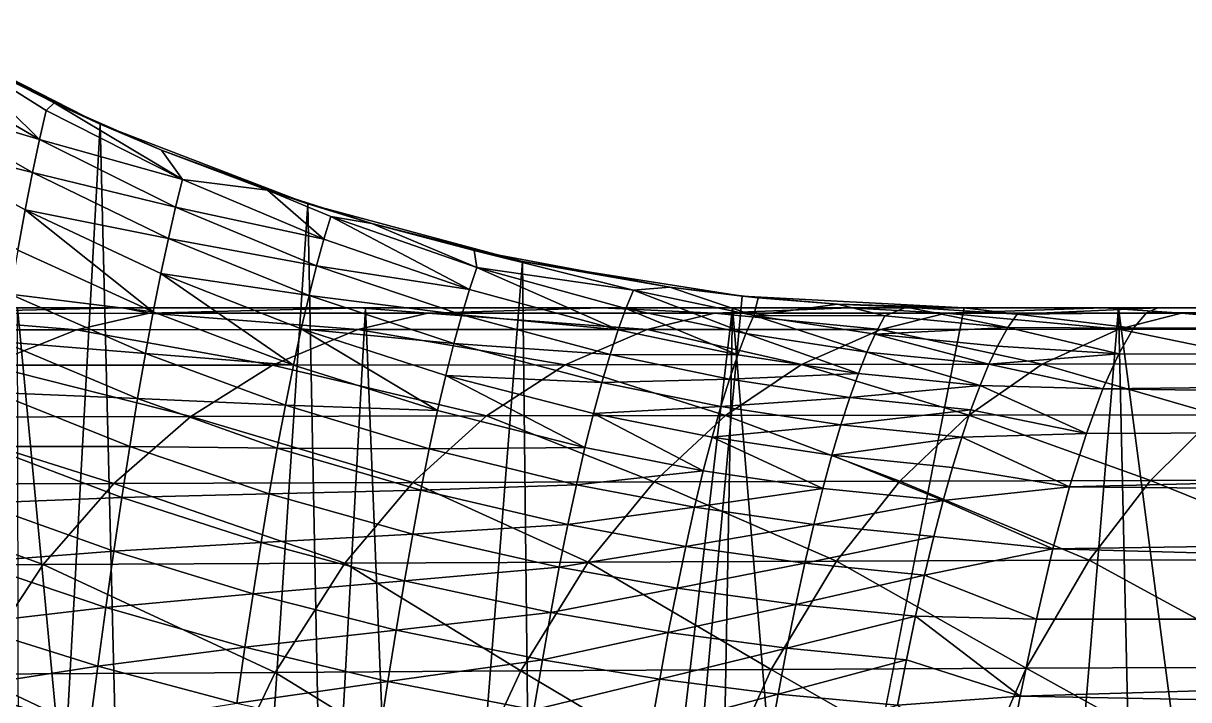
# Model space of a CAD drawing. Extents: x -53 to 3.8, y 0 to 88.2.
# Drawn here: x -39.903 to -37.708, y 69.511 to 70.785 of the extents above; entities that cross this region are included whole.
import ezdxf

# ---------------------------------------------------------------- set-up
doc = ezdxf.new("R2010")
doc.units = 0

msp = doc.modelspace()

# ---------------------------------------------------------------- linework, layer by layer
for points in [[(-39.7579, 70.5948), (-40.131, 70.7849), (-40.047, 70.7378, 2.90692)], [(-40.131, 70.7849), (-39.7579, 70.5948), (-40.0054, 66.0984)], [(-40.1185, 70.709, 3.07169), (-39.8725, 70.5657, 3.01613), (-40.047, 70.7378, 2.90692)], [(-39.8446, 70.6348, 2.8355), (-39.7579, 70.5948), (-40.047, 70.7378, 2.90692)], [(-40.047, 70.7378, 2.90692), (-39.8599, 70.6209, 2.88732), (-39.8446, 70.6348, 2.8355)], [(-39.8725, 70.5657, 3.01613), (-39.8599, 70.6209, 2.88732), (-40.047, 70.7378, 2.90692)], [(-40.1312, 70.6431, 3.20468), (-39.8725, 70.5657, 3.01613), (-40.1185, 70.709, 3.07169)], [(-40.1445, 70.5687, 3.33609), (-39.8856, 70.5037, 3.14175), (-40.1312, 70.6431, 3.20468)], [(-40.1312, 70.6431, 3.20468), (-39.8856, 70.5037, 3.14175), (-39.8725, 70.5657, 3.01613)], [(-39.6029, 70.4907, 2.84698), (-39.8446, 70.6348, 2.8355), (-39.8599, 70.6209, 2.88732)], [(-39.6429, 70.546, 2.76949), (-39.7579, 70.5948), (-39.8446, 70.6348, 2.8355)], [(-39.6429, 70.546, 2.76949), (-39.8446, 70.6348, 2.8355), (-39.6029, 70.4907, 2.84698)], [(-39.6029, 70.4907, 2.84698), (-39.8599, 70.6209, 2.88732), (-39.8725, 70.5657, 3.01613)], [(-40.0054, 66.0984), (-39.7579, 70.5948), (-39.648, 66.1818)], [(-39.3671, 70.4448), (-39.7579, 70.5948), (-39.6429, 70.546, 2.76949)], [(-39.7579, 70.5948), (-39.3671, 70.4448), (-39.648, 66.1818)], [(-40.1445, 70.5687, 3.33609), (-39.8993, 70.4338, 3.26568), (-39.8856, 70.5037, 3.14175)], [(-39.9132, 70.3576, 3.38465), (-39.8993, 70.4338, 3.26568), (-40.1445, 70.5687, 3.33609)], [(-39.8856, 70.5037, 3.14175), (-39.6161, 70.4385, 2.96907), (-39.8725, 70.5657, 3.01613)], [(-39.8725, 70.5657, 3.01613), (-39.6161, 70.4385, 2.96907), (-39.6029, 70.4907, 2.84698)], [(-39.4431, 70.4706, 2.70764), (-39.3671, 70.4448), (-39.6429, 70.546, 2.76949)], [(-39.4431, 70.4706, 2.70764), (-39.6429, 70.546, 2.76949), (-39.6029, 70.4907, 2.84698)], [(-39.8993, 70.4338, 3.26568), (-39.6297, 70.3798, 3.08817), (-39.8856, 70.5037, 3.14175)], [(-39.8856, 70.5037, 3.14175), (-39.6297, 70.3798, 3.08817), (-39.6161, 70.4385, 2.96907)], [(-39.6161, 70.4385, 2.96907), (-39.3368, 70.3781, 2.81452), (-39.6029, 70.4907, 2.84698)], [(-39.6029, 70.4907, 2.84698), (-39.3368, 70.3781, 2.81452), (-39.4431, 70.4706, 2.70764)], [(-39.2462, 70.4079, 2.64875), (-39.3671, 70.4448), (-39.4431, 70.4706, 2.70764)], [(-39.4431, 70.4706, 2.70764), (-39.3236, 70.4211, 2.6964), (-39.2462, 70.4079, 2.64875)], [(-39.3368, 70.3781, 2.81452), (-39.3236, 70.4211, 2.6964), (-39.4431, 70.4706, 2.70764)], [(-39.9132, 70.3576, 3.38465), (-39.6582, 70.2416, 3.31816), (-39.8993, 70.4338, 3.26568)], [(-39.8993, 70.4338, 3.26568), (-39.6439, 70.3137, 3.20544), (-39.6297, 70.3798, 3.08817)], [(-39.6582, 70.2416, 3.31816), (-39.6439, 70.3137, 3.20544), (-39.8993, 70.4338, 3.26568)], [(-39.648, 66.1818), (-39.3671, 70.4448), (-39.2844, 66.2321)], [(-39.6297, 70.3798, 3.08817), (-39.3506, 70.3283, 2.93082), (-39.6161, 70.4385, 2.96907)], [(-39.6161, 70.4385, 2.96907), (-39.3506, 70.3283, 2.93082), (-39.3368, 70.3781, 2.81452)], [(-38.9626, 70.3364), (-39.3671, 70.4448), (-39.2462, 70.4079, 2.64875)], [(-39.3671, 70.4448), (-38.9626, 70.3364), (-39.2844, 66.2321)], [(-39.3368, 70.3781, 2.81452), (-39.0628, 70.2835, 2.79013), (-39.3236, 70.4211, 2.6964)], [(-39.3236, 70.4211, 2.6964), (-39.0489, 70.325, 2.67679), (-39.2462, 70.4079, 2.64875)], [(-39.0628, 70.2835, 2.79013), (-39.0489, 70.325, 2.67679), (-39.3236, 70.4211, 2.6964)], [(-39.0535, 70.357, 2.59157), (-38.9626, 70.3364), (-39.2462, 70.4079, 2.64875)], [(-39.2462, 70.4079, 2.64875), (-39.0489, 70.325, 2.67679), (-39.0535, 70.357, 2.59157)], [(-39.6439, 70.3137, 3.20544), (-39.3648, 70.2723, 3.04428), (-39.6297, 70.3798, 3.08817)], [(-39.6297, 70.3798, 3.08817), (-39.3648, 70.2723, 3.04428), (-39.3506, 70.3283, 2.93082)], [(-39.3506, 70.3283, 2.93082), (-39.0628, 70.2835, 2.79013), (-39.3368, 70.3781, 2.81452)], [(-39.9273, 70.2745, 3.49989), (-39.6582, 70.2416, 3.31816), (-39.9132, 70.3576, 3.38465)], [(-38.6853, 70.2876, 2.47758), (-38.9626, 70.3364), (-39.0535, 70.357, 2.59157)], [(-39.0535, 70.357, 2.59157), (-38.7538, 70.2822, 2.55277), (-38.6853, 70.2876, 2.47758)], [(-39.0489, 70.325, 2.67679), (-38.7538, 70.2822, 2.55277), (-39.0535, 70.357, 2.59157)], [(-39.3648, 70.2723, 3.04428), (-39.0773, 70.2357, 2.9016), (-39.3506, 70.3283, 2.93082)], [(-39.0773, 70.2357, 2.9016), (-39.0628, 70.2835, 2.79013), (-39.3506, 70.3283, 2.93082)], [(-39.2844, 66.2321), (-38.9626, 70.3364), (-38.9169, 66.249)], [(-38.7826, 70.2074, 2.77386), (-39.0489, 70.325, 2.67679), (-39.0628, 70.2835, 2.79013)], [(-38.7679, 70.2478, 2.6643), (-38.7538, 70.2822, 2.55277), (-39.0489, 70.325, 2.67679)], [(-38.7826, 70.2074, 2.77386), (-38.7679, 70.2478, 2.6643), (-39.0489, 70.325, 2.67679)], [(-38.5491, 70.2709), (-38.9626, 70.3364), (-38.6853, 70.2876, 2.47758)], [(-38.9169, 66.249), (-38.9626, 70.3364), (-38.5491, 70.2709)], [(-39.6582, 70.2416, 3.31816), (-39.3943, 70.1406, 3.26305), (-39.6439, 70.3137, 3.20544)], [(-39.3795, 70.2094, 3.15577), (-39.3648, 70.2723, 3.04428), (-39.6439, 70.3137, 3.20544)], [(-39.3943, 70.1406, 3.26305), (-39.3795, 70.2094, 3.15577), (-39.6439, 70.3137, 3.20544)], [(-39.9417, 70.1849, 3.61053), (-39.6728, 70.1629, 3.42726), (-39.9273, 70.2745, 3.49989)], [(-39.9273, 70.2745, 3.49989), (-39.6728, 70.1629, 3.42726), (-39.6582, 70.2416, 3.31816)], [(-39.0773, 70.2357, 2.9016), (-38.7826, 70.2074, 2.77386), (-39.0628, 70.2835, 2.79013)], [(-38.5421, 70.2005, 2.65948), (-38.7538, 70.2822, 2.55277), (-38.7679, 70.2478, 2.6643)], [(-38.7538, 70.2822, 2.55277), (-38.5274, 70.2345, 2.55021), (-38.6853, 70.2876, 2.47758)], [(-38.5421, 70.2005, 2.65948), (-38.5274, 70.2345, 2.55021), (-38.7538, 70.2822, 2.55277)], [(-38.5187, 70.2678, 2.42005), (-38.5491, 70.2709), (-38.6853, 70.2876, 2.47758)], [(-38.6853, 70.2876, 2.47758), (-38.5274, 70.2345, 2.55021), (-38.5187, 70.2678, 2.42005)], [(-39.3795, 70.2094, 3.15577), (-39.0922, 70.1818, 3.01034), (-39.3648, 70.2723, 3.04428)], [(-39.0922, 70.1818, 3.01034), (-39.0773, 70.2357, 2.9016), (-39.3648, 70.2723, 3.04428)], [(-38.5491, 70.2709), (-38.131, 70.249), (-38.9169, 66.249)], [(-38.3696, 70.256, 2.36176), (-38.5491, 70.2709), (-38.5187, 70.2678, 2.42005)], [(-38.131, 70.249), (-38.5491, 70.2709), (-38.3696, 70.256, 2.36176)], [(-38.5187, 70.2678, 2.42005), (-38.5274, 70.2345, 2.55021), (-38.3696, 70.256, 2.36176)], [(-38.5274, 70.2345, 2.55021), (-38.2802, 70.2338, 2.41177), (-38.3696, 70.256, 2.36176)], [(-38.2398, 70.2504, 2.30186), (-38.131, 70.249), (-38.3696, 70.256, 2.36176)], [(-38.3696, 70.256, 2.36176), (-38.2802, 70.2338, 2.41177), (-38.2398, 70.2504, 2.30186)], [(-42.131, 70.249, 13.441), (-41.7605, 70.249, 13.9218), (-39.2587, 70.249, 13.397)], [(-39.2587, 70.249, 13.397), (-39.9135, 70.249, 12.6447), (-42.131, 70.249, 13.441)], [(-41.7605, 70.249, 13.9218), (-41.3768, 70.249, 14.392), (-39.2587, 70.249, 13.397)], [(-41.3768, 70.249, 14.392), (-40.9801, 70.249, 14.8515), (-38.567, 70.249, 14.1154)], [(-39.2587, 70.249, 13.397), (-41.3768, 70.249, 14.392), (-38.567, 70.249, 14.1154)], [(-40.9801, 70.249, 14.8515), (-40.5709, 70.249, 15.2997), (-37.8401, 70.249, 14.7982)], [(-38.567, 70.249, 14.1154), (-40.9801, 70.249, 14.8515), (-37.8401, 70.249, 14.7982)], [(-40.5709, 70.249, 15.2997), (-40.1493, 70.249, 15.7363), (-37.8401, 70.249, 14.7982)], [(-39.8029, 70.2077, 16.6343), (-40.1754, 70.2385, 15.9983), (-40.3174, 70.2074, 16.1414)], [(-39.7158, 70.249, 16.1611), (-40.1493, 70.249, 15.7363), (-40.1754, 70.2385, 15.9983)], [(-39.666, 70.2386, 16.4871), (-39.7158, 70.249, 16.1611), (-40.1754, 70.2385, 15.9983)], [(-39.666, 70.2386, 16.4871), (-40.1754, 70.2385, 15.9983), (-39.8029, 70.2077, 16.6343)], [(-40.1493, 70.249, 15.7363), (-39.7158, 70.249, 16.1611), (-37.0798, 70.249, 15.4436)], [(-37.8401, 70.249, 14.7982), (-40.1493, 70.249, 15.7363), (-37.0798, 70.249, 15.4436)], [(-39.5001, 65.8584, 14.0096), (-39.9135, 70.249, 12.6447), (-39.2587, 70.249, 13.397)], [(-39.9046, 65.8584, 13.5377), (-39.9135, 70.249, 12.6447), (-39.5001, 65.8584, 14.0096)], [(-39.2729, 70.2079, 17.1103), (-39.666, 70.2386, 16.4871), (-39.8029, 70.2077, 16.6343)], [(-39.2707, 70.249, 16.5737), (-39.7158, 70.249, 16.1611), (-39.666, 70.2386, 16.4871)], [(-39.7158, 70.249, 16.1611), (-39.2707, 70.249, 16.5737), (-37.0798, 70.249, 15.4436)], [(-39.6728, 70.1629, 3.42726), (-39.3943, 70.1406, 3.26305), (-39.6582, 70.2416, 3.31816)], [(-39.1411, 70.2387, 16.9593), (-39.2707, 70.249, 16.5737), (-39.666, 70.2386, 16.4871)], [(-39.1411, 70.2387, 16.9593), (-39.666, 70.2386, 16.4871), (-39.2729, 70.2079, 17.1103)], [(-39.5001, 65.8584, 14.0096), (-39.2587, 70.249, 13.397), (-39.0811, 65.8584, 14.4688)], [(-38.728, 70.2081, 17.5692), (-39.1411, 70.2387, 16.9593), (-39.2729, 70.2079, 17.1103)], [(-38.8142, 70.249, 16.9737), (-39.2707, 70.249, 16.5737), (-39.1411, 70.2387, 16.9593)], [(-39.2707, 70.249, 16.5737), (-38.8142, 70.249, 16.9737), (-36.288, 70.249, 16.0499)], [(-37.0798, 70.249, 15.4436), (-39.2707, 70.249, 16.5737), (-36.288, 70.249, 16.0499)], [(-39.0811, 65.8584, 14.4688), (-39.2587, 70.249, 13.397), (-38.567, 70.249, 14.1154)], [(-38.6014, 70.2387, 17.4144), (-38.8142, 70.249, 16.9737), (-39.1411, 70.2387, 16.9593)], [(-38.6014, 70.2387, 17.4144), (-39.1411, 70.2387, 16.9593), (-38.728, 70.2081, 17.5692)], [(-39.0922, 70.1818, 3.01034), (-38.7977, 70.1609, 2.88148), (-39.0773, 70.2357, 2.9016)], [(-39.0811, 65.8584, 14.4688), (-38.567, 70.249, 14.1154), (-38.648, 65.8584, 14.9147)], [(-38.7977, 70.1609, 2.88148), (-38.7826, 70.2074, 2.77386), (-39.0773, 70.2357, 2.9016)], [(-38.9169, 66.249), (-11.119, 70.249), (-10.3189, 66.249)], [(-38.131, 70.249), (-11.119, 70.249), (-38.9169, 66.249)], [(-38.3468, 70.249, 17.3608), (-38.8142, 70.249, 16.9737), (-38.6014, 70.2387, 17.4144)], [(-38.8142, 70.249, 16.9737), (-38.3468, 70.249, 17.3608), (-35.4667, 70.249, 16.6157)], [(-36.288, 70.249, 16.0499), (-38.8142, 70.249, 16.9737), (-35.4667, 70.249, 16.6157)], [(-38.5574, 70.1605, 2.76678), (-38.7679, 70.2478, 2.6643), (-38.7826, 70.2074, 2.77386)], [(-38.5574, 70.1605, 2.76678), (-38.5421, 70.2005, 2.65948), (-38.7679, 70.2478, 2.6643)], [(-38.2882, 70.2083, 17.9186), (-38.6014, 70.2387, 17.4144), (-38.728, 70.2081, 17.5692)], [(-38.648, 65.8584, 14.9147), (-38.567, 70.249, 14.1154), (-38.2011, 65.8584, 15.3468)], [(-38.1658, 70.2388, 17.7609), (-38.3468, 70.249, 17.3608), (-38.6014, 70.2387, 17.4144)], [(-38.1658, 70.2388, 17.7609), (-38.6014, 70.2387, 17.4144), (-38.2882, 70.2083, 17.9186)], [(-38.567, 70.249, 14.1154), (-37.8401, 70.249, 14.7982), (-38.2011, 65.8584, 15.3468)], [(-38.3141, 70.1653, 2.65914), (-38.5274, 70.2345, 2.55021), (-38.5421, 70.2005, 2.65948)], [(-38.2987, 70.1993, 2.55146), (-38.2802, 70.2338, 2.41177), (-38.5274, 70.2345, 2.55021)], [(-38.3141, 70.1653, 2.65914), (-38.2987, 70.1993, 2.55146), (-38.5274, 70.2345, 2.55021)], [(-37.8689, 70.249, 17.7349), (-38.3468, 70.249, 17.3608), (-38.1658, 70.2388, 17.7609)], [(-38.3468, 70.249, 17.3608), (-37.8689, 70.249, 17.7349), (-35.4667, 70.249, 16.6157)], [(-38.0491, 70.2117, 2.41777), (-38.2802, 70.2338, 2.41177), (-38.2987, 70.1993, 2.55146)], [(-37.8398, 70.2084, 18.2567), (-38.1658, 70.2388, 17.7609), (-38.2882, 70.2083, 17.9186)], [(-38.2802, 70.2338, 2.41177), (-38.0491, 70.2117, 2.41777), (-38.2398, 70.2504, 2.30186)], [(-38.131, 70.249, 2.2395), (-38.131, 70.249), (-38.2398, 70.2504, 2.30186)], [(-38.0312, 70.2367, 2.27705), (-38.131, 70.249, 2.2395), (-38.2398, 70.2504, 2.30186)], [(-38.2398, 70.2504, 2.30186), (-38.0491, 70.2117, 2.41777), (-38.0312, 70.2367, 2.27705)], [(-38.2011, 65.8584, 15.3468), (-37.8401, 70.249, 14.7982), (-37.7407, 65.8584, 15.7647)], [(-37.7217, 70.2388, 18.0964), (-37.8689, 70.249, 17.7349), (-38.1658, 70.2388, 17.7609)], [(-37.7217, 70.2388, 18.0964), (-38.1658, 70.2388, 17.7609), (-37.8398, 70.2084, 18.2567)], [(-37.7665, 70.249, 2), (-38.131, 70.249, 2.2395), (-38.0312, 70.2367, 2.27705)], [(-38.131, 70.249), (-11.4898, 70.249, 2), (-11.119, 70.249)], [(-37.7665, 70.249, 2), (-11.4898, 70.249, 2), (-38.131, 70.249)], [(-38.131, 70.249, 2.2395), (-37.7665, 70.249, 2), (-38.131, 70.249)], [(-38.0491, 70.2117, 2.41777), (-37.8122, 70.2104, 2.39048), (-38.0312, 70.2367, 2.27705)], [(-37.7874, 70.2393, 2.19622), (-37.7665, 70.249, 2), (-38.0312, 70.2367, 2.27705)], [(-38.0312, 70.2367, 2.27705), (-37.8122, 70.2104, 2.39048), (-37.7874, 70.2393, 2.19622)], [(-37.3807, 70.249, 18.0956), (-37.8689, 70.249, 17.7349), (-37.7217, 70.2388, 18.0964)], [(-37.8689, 70.249, 17.7349), (-37.3807, 70.249, 18.0956), (-34.6181, 70.249, 17.1395)], [(-35.4667, 70.249, 16.6157), (-37.8689, 70.249, 17.7349), (-34.6181, 70.249, 17.1395)], [(-37.2673, 65.8584, 16.1678), (-37.8401, 70.249, 14.7982), (-37.0798, 70.249, 15.4436)], [(-37.7407, 65.8584, 15.7647), (-37.8401, 70.249, 14.7982), (-37.2673, 65.8584, 16.1678)], [(-37.3831, 70.2086, 18.5835), (-37.7217, 70.2388, 18.0964), (-37.8398, 70.2084, 18.2567)], [(-37.7874, 70.2393, 2.19622), (-37.8122, 70.2104, 2.39048), (-33.1418, 70.2244, 2.31287)], [(-11.4898, 70.249, 2), (-37.7874, 70.2393, 2.19622), (-27.4602, 70.2244, 2.31287)], [(-11.4898, 70.249, 2), (-37.7665, 70.249, 2), (-37.7874, 70.2393, 2.19622)], [(-27.4602, 70.2244, 2.31287), (-37.7874, 70.2393, 2.19622), (-33.1418, 70.2244, 2.31287)], [(-37.2693, 70.2388, 18.4205), (-37.3807, 70.249, 18.0956), (-37.7217, 70.2388, 18.0964)], [(-37.2693, 70.2388, 18.4205), (-37.7217, 70.2388, 18.0964), (-37.3831, 70.2086, 18.5835)], [(-39.97, 70.1406, 16.8138), (-39.8029, 70.2077, 16.6343), (-40.3174, 70.2074, 16.1414)], [(-39.97, 70.1406, 16.8138), (-39.4337, 70.1412, 17.2946), (-39.8029, 70.2077, 16.6343)], [(-39.4337, 70.1412, 17.2946), (-39.2729, 70.2079, 17.1103), (-39.8029, 70.2077, 16.6343)], [(-39.4337, 70.1412, 17.2946), (-38.8824, 70.1418, 17.7581), (-39.2729, 70.2079, 17.1103)], [(-39.1228, 70.0552, 3.21961), (-39.3795, 70.2094, 3.15577), (-39.3943, 70.1406, 3.26305)], [(-39.1074, 70.1213, 3.11694), (-39.0922, 70.1818, 3.01034), (-39.3795, 70.2094, 3.15577)], [(-39.1228, 70.0552, 3.21961), (-39.1074, 70.1213, 3.11694), (-39.3795, 70.2094, 3.15577)], [(-38.8824, 70.1418, 17.7581), (-38.728, 70.2081, 17.5692), (-39.2729, 70.2079, 17.1103)], [(-38.8824, 70.1418, 17.7581), (-38.4376, 70.1423, 18.1109), (-38.728, 70.2081, 17.5692)], [(-38.7977, 70.1609, 2.88148), (-38.5574, 70.1605, 2.76678), (-38.7826, 70.2074, 2.77386)], [(-38.4376, 70.1423, 18.1109), (-38.2882, 70.2083, 17.9186), (-38.728, 70.2081, 17.5692)], [(-38.4376, 70.1423, 18.1109), (-37.984, 70.1427, 18.4524), (-38.2882, 70.2083, 17.9186)], [(-38.2987, 70.1993, 2.55146), (-38.0685, 70.1768, 2.55652), (-38.0491, 70.2117, 2.41777)], [(-37.984, 70.1427, 18.4524), (-37.8398, 70.2084, 18.2567), (-38.2882, 70.2083, 17.9186)], [(-38.0685, 70.1768, 2.55652), (-37.8399, 70.1625, 2.58089), (-38.0491, 70.2117, 2.41777)], [(-38.0491, 70.2117, 2.41777), (-37.8399, 70.1625, 2.58089), (-37.8122, 70.2104, 2.39048)], [(-37.984, 70.1427, 18.4524), (-37.522, 70.1431, 18.7824), (-37.8398, 70.2084, 18.2567)], [(-37.8122, 70.2104, 2.39048), (-37.8399, 70.1625, 2.58089), (-33.1418, 70.1511, 2.61803)], [(-37.522, 70.1431, 18.7824), (-37.3831, 70.2086, 18.5835), (-37.8398, 70.2084, 18.2567)], [(-33.1418, 70.2244, 2.31287), (-37.8122, 70.2104, 2.39048), (-33.1418, 70.1511, 2.61803)], [(-38.3301, 70.1255, 2.76484), (-38.5421, 70.2005, 2.65948), (-38.5574, 70.1605, 2.76678)], [(-38.3301, 70.1255, 2.76484), (-38.3141, 70.1653, 2.65914), (-38.5421, 70.2005, 2.65948)], [(-38.3141, 70.1653, 2.65914), (-38.0846, 70.1426, 2.6633), (-38.2987, 70.1993, 2.55146)], [(-38.0846, 70.1426, 2.6633), (-38.0685, 70.1768, 2.55652), (-38.2987, 70.1993, 2.55146)], [(-39.9562, 70.0892, 3.7162), (-39.6875, 70.078, 3.53198), (-39.9417, 70.1849, 3.61053)], [(-39.9417, 70.1849, 3.61053), (-39.6875, 70.078, 3.53198), (-39.6728, 70.1629, 3.42726)], [(-39.1074, 70.1213, 3.11694), (-38.8133, 70.1084, 2.98643), (-39.0922, 70.1818, 3.01034)], [(-38.8133, 70.1084, 2.98643), (-38.7977, 70.1609, 2.88148), (-39.0922, 70.1818, 3.01034)], [(-38.3301, 70.1255, 2.76484), (-38.1012, 70.1025, 2.76805), (-38.3141, 70.1653, 2.65914)], [(-38.1012, 70.1025, 2.76805), (-38.0846, 70.1426, 2.6633), (-38.3141, 70.1653, 2.65914)], [(-38.0846, 70.1426, 2.6633), (-37.8399, 70.1625, 2.58089), (-38.0685, 70.1768, 2.55652)], [(-39.97, 70.1406, 16.8138), (-39.5876, 70.0441, 17.471), (-39.4337, 70.1412, 17.2946)], [(-39.6875, 70.078, 3.53198), (-39.4093, 70.0656, 3.36679), (-39.6728, 70.1629, 3.42726)], [(-39.4093, 70.0656, 3.36679), (-39.3943, 70.1406, 3.26305), (-39.6728, 70.1629, 3.42726)], [(-39.5876, 70.0441, 17.471), (-39.0303, 70.0452, 17.9389), (-39.4337, 70.1412, 17.2946)], [(-39.4337, 70.1412, 17.2946), (-39.0303, 70.0452, 17.9389), (-38.8824, 70.1418, 17.7581)], [(-39.0303, 70.0452, 17.9389), (-38.5806, 70.046, 18.2951), (-38.8824, 70.1418, 17.7581)], [(-38.8824, 70.1418, 17.7581), (-38.5806, 70.046, 18.2951), (-38.4376, 70.1423, 18.1109)], [(-38.8133, 70.1084, 2.98643), (-38.5732, 70.1146, 2.87205), (-38.7977, 70.1609, 2.88148)], [(-38.5732, 70.1146, 2.87205), (-38.5574, 70.1605, 2.76678), (-38.7977, 70.1609, 2.88148)], [(-38.5806, 70.046, 18.2951), (-38.1221, 70.0468, 18.6398), (-38.4376, 70.1423, 18.1109)], [(-38.5732, 70.1146, 2.87205), (-38.3301, 70.1255, 2.76484), (-38.5574, 70.1605, 2.76678)], [(-38.4376, 70.1423, 18.1109), (-38.1221, 70.0468, 18.6398), (-37.984, 70.1427, 18.4524)], [(-38.1221, 70.0468, 18.6398), (-37.6551, 70.0475, 18.9729), (-37.984, 70.1427, 18.4524)], [(-38.1012, 70.1025, 2.76805), (-37.8697, 70.0963, 2.76571), (-38.0846, 70.1426, 2.6633)], [(-37.8697, 70.0963, 2.76571), (-37.8399, 70.1625, 2.58089), (-38.0846, 70.1426, 2.6633)], [(-37.984, 70.1427, 18.4524), (-37.6551, 70.0475, 18.9729), (-37.522, 70.1431, 18.7824)], [(-33.1418, 70.1511, 2.61803), (-37.8399, 70.1625, 2.58089), (-37.8697, 70.0963, 2.76571)], [(-37.8697, 70.0963, 2.76571), (-33.1418, 70.031, 2.90798), (-33.1418, 70.1511, 2.61803)], [(-40.1298, 70.0429, 16.9856), (-39.5876, 70.0441, 17.471), (-39.97, 70.1406, 16.8138)], [(-39.4093, 70.0656, 3.36679), (-39.1228, 70.0552, 3.21961), (-39.3943, 70.1406, 3.26305)], [(-39.1228, 70.0552, 3.21961), (-38.8452, 69.9857, 3.18798), (-39.1074, 70.1213, 3.11694)], [(-39.1074, 70.1213, 3.11694), (-38.8292, 70.0498, 3.08906), (-38.8133, 70.1084, 2.98643)], [(-38.8452, 69.9857, 3.18798), (-38.8292, 70.0498, 3.08906), (-39.1074, 70.1213, 3.11694)], [(-38.5732, 70.1146, 2.87205), (-38.3465, 70.0798, 2.86839), (-38.3301, 70.1255, 2.76484)], [(-38.3465, 70.0798, 2.86839), (-38.1012, 70.1025, 2.76805), (-38.3301, 70.1255, 2.76484)], [(-38.8292, 70.0498, 3.08906), (-38.5894, 70.0629, 2.97468), (-38.8133, 70.1084, 2.98643)], [(-38.8133, 70.1084, 2.98643), (-38.5894, 70.0629, 2.97468), (-38.5732, 70.1146, 2.87205)], [(-38.5894, 70.0629, 2.97468), (-38.3465, 70.0798, 2.86839), (-38.5732, 70.1146, 2.87205)], [(-38.1182, 70.0567, 2.87052), (-38.1012, 70.1025, 2.76805), (-38.3465, 70.0798, 2.86839)], [(-38.1182, 70.0567, 2.87052), (-37.9009, 70.0124, 2.9432), (-38.1012, 70.1025, 2.76805)], [(-37.9009, 70.0124, 2.9432), (-37.8697, 70.0963, 2.76571), (-38.1012, 70.1025, 2.76805)], [(-39.9708, 69.9879, 3.81654), (-39.7023, 69.9874, 3.63198), (-39.9562, 70.0892, 3.7162)], [(-39.9562, 70.0892, 3.7162), (-39.7023, 69.9874, 3.63198), (-39.6875, 70.078, 3.53198)], [(-39.7023, 69.9874, 3.63198), (-39.4245, 69.9847, 3.46632), (-39.6875, 70.078, 3.53198)], [(-39.6875, 70.078, 3.53198), (-39.4245, 69.9847, 3.46632), (-39.4093, 70.0656, 3.36679)], [(-38.5894, 70.0629, 2.97468), (-38.3632, 70.0284, 2.96929), (-38.3465, 70.0798, 2.86839)], [(-38.3632, 70.0284, 2.96929), (-38.1182, 70.0567, 2.87052), (-38.3465, 70.0798, 2.86839)], [(-37.9009, 70.0124, 2.9432), (-33.1418, 70.031, 2.90798), (-37.8697, 70.0963, 2.76571)], [(-39.4245, 69.9847, 3.46632), (-39.1384, 69.9831, 3.31879), (-39.4093, 70.0656, 3.36679)], [(-39.4093, 70.0656, 3.36679), (-39.1384, 69.9831, 3.31879), (-39.1228, 70.0552, 3.21961)], [(-39.1384, 69.9831, 3.31879), (-38.8452, 69.9857, 3.18798), (-39.1228, 70.0552, 3.21961)], [(-38.8292, 70.0498, 3.08906), (-38.6058, 70.0052, 3.07482), (-38.5894, 70.0629, 2.97468)], [(-38.6058, 70.0052, 3.07482), (-38.3632, 70.0284, 2.96929), (-38.5894, 70.0629, 2.97468)], [(-38.3632, 70.0284, 2.96929), (-38.1356, 70.0052, 2.97031), (-38.1182, 70.0567, 2.87052)], [(-38.1356, 70.0052, 2.97031), (-37.9009, 70.0124, 2.9432), (-38.1182, 70.0567, 2.87052)], [(-40.28, 69.9163, 17.1469), (-39.7323, 69.9181, 17.6368), (-40.1298, 70.0429, 16.9856)], [(-40.1298, 70.0429, 16.9856), (-39.7323, 69.9181, 17.6368), (-39.5876, 70.0441, 17.471)], [(-39.7323, 69.9181, 17.6368), (-39.1693, 69.9198, 18.1089), (-39.5876, 70.0441, 17.471)], [(-39.5876, 70.0441, 17.471), (-39.1693, 69.9198, 18.1089), (-39.0303, 70.0452, 17.9389)], [(-39.1693, 69.9198, 18.1089), (-38.715, 69.9211, 18.4683), (-39.0303, 70.0452, 17.9389)], [(-39.0303, 70.0452, 17.9389), (-38.715, 69.9211, 18.4683), (-38.5806, 70.046, 18.2951)], [(-38.8452, 69.9857, 3.18798), (-38.6224, 69.9421, 3.17138), (-38.8292, 70.0498, 3.08906)], [(-38.6224, 69.9421, 3.17138), (-38.6058, 70.0052, 3.07482), (-38.8292, 70.0498, 3.08906)], [(-38.715, 69.9211, 18.4683), (-38.252, 69.9224, 18.8161), (-38.5806, 70.046, 18.2951)], [(-38.5806, 70.046, 18.2951), (-38.252, 69.9224, 18.8161), (-38.1221, 70.0468, 18.6398)], [(-38.252, 69.9224, 18.8161), (-37.7804, 69.9236, 19.1522), (-38.1221, 70.0468, 18.6398)], [(-38.1221, 70.0468, 18.6398), (-37.7804, 69.9236, 19.1522), (-37.6551, 70.0475, 18.9729)], [(-37.7804, 69.9236, 19.1522), (-37.3005, 69.9248, 19.4763), (-37.6551, 70.0475, 18.9729)], [(-38.6058, 70.0052, 3.07482), (-38.3802, 69.9713, 3.06754), (-38.3632, 70.0284, 2.96929)], [(-38.3802, 69.9713, 3.06754), (-38.1356, 70.0052, 2.97031), (-38.3632, 70.0284, 2.96929)], [(-38.1356, 70.0052, 2.97031), (-37.9326, 69.9116, 3.11162), (-37.9009, 70.0124, 2.9432)], [(-37.9326, 69.9116, 3.11162), (-33.1418, 70.031, 2.90798), (-37.9009, 70.0124, 2.9432)], [(-33.1418, 69.867, 3.17557), (-33.1418, 70.031, 2.90798), (-37.9326, 69.9116, 3.11162)], [(-39.9856, 69.8812, 3.91117), (-39.7173, 69.8913, 3.7269), (-39.9708, 69.9879, 3.81654)], [(-39.9708, 69.9879, 3.81654), (-39.7173, 69.8913, 3.7269), (-39.7023, 69.9874, 3.63198)], [(-39.7173, 69.8913, 3.7269), (-39.4397, 69.8983, 3.56133), (-39.7023, 69.9874, 3.63198)], [(-39.7023, 69.9874, 3.63198), (-39.4397, 69.8983, 3.56133), (-39.4245, 69.9847, 3.46632)], [(-38.6224, 69.9421, 3.17138), (-38.3973, 69.9087, 3.1623), (-38.6058, 70.0052, 3.07482)], [(-38.3973, 69.9087, 3.1623), (-38.3802, 69.9713, 3.06754), (-38.6058, 70.0052, 3.07482)], [(-38.3802, 69.9713, 3.06754), (-38.1532, 69.9482, 3.06725), (-38.1356, 70.0052, 2.97031)], [(-38.1532, 69.9482, 3.06725), (-37.9326, 69.9116, 3.11162), (-38.1356, 70.0052, 2.97031)], [(-39.4397, 69.8983, 3.56133), (-39.154, 69.9054, 3.4139), (-39.4245, 69.9847, 3.46632)], [(-39.4245, 69.9847, 3.46632), (-39.154, 69.9054, 3.4139), (-39.1384, 69.9831, 3.31879)], [(-39.154, 69.9054, 3.4139), (-38.8613, 69.9157, 3.28341), (-39.1384, 69.9831, 3.31879)], [(-39.1384, 69.9831, 3.31879), (-38.8613, 69.9157, 3.28341), (-38.8452, 69.9857, 3.18798)], [(-38.8613, 69.9157, 3.28341), (-38.6224, 69.9421, 3.17138), (-38.8452, 69.9857, 3.18798)], [(-38.3973, 69.9087, 3.1623), (-38.1707, 69.8858, 3.16076), (-38.3802, 69.9713, 3.06754)], [(-38.1707, 69.8858, 3.16076), (-38.1532, 69.9482, 3.06725), (-38.3802, 69.9713, 3.06754)], [(-38.1707, 69.8858, 3.16076), (-37.9326, 69.9116, 3.11162), (-38.1532, 69.9482, 3.06725)], [(-38.8613, 69.9157, 3.28341), (-38.6389, 69.8734, 3.26444), (-38.6224, 69.9421, 3.17138)], [(-38.715, 69.9211, 18.4683), (-38.3716, 69.7716, 18.9785), (-38.252, 69.9224, 18.8161)], [(-38.6389, 69.8734, 3.26444), (-38.3973, 69.9087, 3.1623), (-38.6224, 69.9421, 3.17138)], [(-38.3716, 69.7716, 18.9785), (-37.8957, 69.7733, 19.3173), (-38.252, 69.9224, 18.8161)], [(-38.252, 69.9224, 18.8161), (-37.8957, 69.7733, 19.3173), (-37.7804, 69.9236, 19.1522)], [(-37.8957, 69.7733, 19.3173), (-37.4115, 69.775, 19.6442), (-37.7804, 69.9236, 19.1522)], [(-37.7804, 69.9236, 19.1522), (-37.4115, 69.775, 19.6442), (-37.3005, 69.9248, 19.4763)], [(-40.418, 69.7628, 17.2953), (-39.8653, 69.7654, 17.7893), (-40.28, 69.9163, 17.1469)], [(-40.28, 69.9163, 17.1469), (-39.8653, 69.7654, 17.7893), (-39.7323, 69.9181, 17.6368)], [(-39.8653, 69.7654, 17.7893), (-39.2972, 69.7679, 18.2654), (-39.7323, 69.9181, 17.6368)], [(-39.7323, 69.9181, 17.6368), (-39.2972, 69.7679, 18.2654), (-39.1693, 69.9198, 18.1089)], [(-39.4397, 69.8983, 3.56133), (-39.1696, 69.8225, 3.50463), (-39.154, 69.9054, 3.4139)], [(-39.2972, 69.7679, 18.2654), (-38.8388, 69.7697, 18.6277), (-39.1693, 69.9198, 18.1089)], [(-39.1696, 69.8225, 3.50463), (-38.8774, 69.8405, 3.37487), (-39.154, 69.9054, 3.4139)], [(-39.1693, 69.9198, 18.1089), (-38.8388, 69.7697, 18.6277), (-38.715, 69.9211, 18.4683)], [(-39.154, 69.9054, 3.4139), (-38.8774, 69.8405, 3.37487), (-38.8613, 69.9157, 3.28341)], [(-38.8774, 69.8405, 3.37487), (-38.6389, 69.8734, 3.26444), (-38.8613, 69.9157, 3.28341)], [(-38.8388, 69.7697, 18.6277), (-38.3716, 69.7716, 18.9785), (-38.715, 69.9211, 18.4683)], [(-38.6389, 69.8734, 3.26444), (-38.4143, 69.8408, 3.25351), (-38.3973, 69.9087, 3.1623)], [(-38.4143, 69.8408, 3.25351), (-38.1707, 69.8858, 3.16076), (-38.3973, 69.9087, 3.1623)], [(-37.9641, 69.7946, 3.26925), (-37.9326, 69.9116, 3.11162), (-38.1707, 69.8858, 3.16076)], [(-37.9641, 69.7946, 3.26925), (-33.1418, 69.867, 3.17557), (-37.9326, 69.9116, 3.11162)], [(-40.0004, 69.7695, 3.99973), (-39.7323, 69.7902, 3.81639), (-39.9856, 69.8812, 3.91117)], [(-39.9856, 69.8812, 3.91117), (-39.7323, 69.7902, 3.81639), (-39.7173, 69.8913, 3.7269)], [(-39.7323, 69.7902, 3.81639), (-39.4549, 69.8067, 3.65148), (-39.7173, 69.8913, 3.7269)], [(-39.7173, 69.8913, 3.7269), (-39.4549, 69.8067, 3.65148), (-39.4397, 69.8983, 3.56133)], [(-39.4549, 69.8067, 3.65148), (-39.1696, 69.8225, 3.50463), (-39.4397, 69.8983, 3.56133)], [(-38.1882, 69.8181, 3.25067), (-38.1707, 69.8858, 3.16076), (-38.4143, 69.8408, 3.25351)], [(-38.1882, 69.8181, 3.25067), (-37.9641, 69.7946, 3.26925), (-38.1707, 69.8858, 3.16076)], [(-38.8774, 69.8405, 3.37487), (-38.6554, 69.7995, 3.35357), (-38.6389, 69.8734, 3.26444)], [(-38.6554, 69.7995, 3.35357), (-38.4143, 69.8408, 3.25351), (-38.6389, 69.8734, 3.26444)], [(-33.1418, 69.6627, 3.41469), (-33.1418, 69.867, 3.17557), (-37.9641, 69.7946, 3.26925)], [(-39.1696, 69.8225, 3.50463), (-38.8935, 69.7602, 3.46206), (-38.8774, 69.8405, 3.37487)], [(-38.8935, 69.7602, 3.46206), (-38.6554, 69.7995, 3.35357), (-38.8774, 69.8405, 3.37487)], [(-38.6554, 69.7995, 3.35357), (-38.4312, 69.7677, 3.34081), (-38.4143, 69.8408, 3.25351)], [(-38.4312, 69.7677, 3.34081), (-38.1882, 69.8181, 3.25067), (-38.4143, 69.8408, 3.25351)], [(-39.4549, 69.8067, 3.65148), (-39.1852, 69.7346, 3.59068), (-39.1696, 69.8225, 3.50463)], [(-39.1852, 69.7346, 3.59068), (-38.8935, 69.7602, 3.46206), (-39.1696, 69.8225, 3.50463)], [(-38.4312, 69.7677, 3.34081), (-38.2056, 69.7454, 3.33664), (-38.1882, 69.8181, 3.25067)], [(-38.2056, 69.7454, 3.33664), (-37.9641, 69.7946, 3.26925), (-38.1882, 69.8181, 3.25067)], [(-40.0004, 69.7695, 3.99973), (-39.7473, 69.6843, 3.90011), (-39.7323, 69.7902, 3.81639)], [(-39.7473, 69.6843, 3.90011), (-39.4702, 69.7103, 3.73644), (-39.7323, 69.7902, 3.81639)], [(-39.7323, 69.7902, 3.81639), (-39.4702, 69.7103, 3.73644), (-39.4549, 69.8067, 3.65148)], [(-39.4702, 69.7103, 3.73644), (-39.1852, 69.7346, 3.59068), (-39.4549, 69.8067, 3.65148)], [(-38.8935, 69.7602, 3.46206), (-38.6718, 69.7207, 3.43849), (-38.6554, 69.7995, 3.35357)], [(-38.6718, 69.7207, 3.43849), (-38.4312, 69.7677, 3.34081), (-38.6554, 69.7995, 3.35357)], [(-38.2056, 69.7454, 3.33664), (-37.9951, 69.6627, 3.41461), (-37.9641, 69.7946, 3.26925)], [(-37.9951, 69.6627, 3.41461), (-33.1418, 69.6627, 3.41469), (-37.9641, 69.7946, 3.26925)], [(-40.0152, 69.6532, 4.08185), (-39.7473, 69.6843, 3.90011), (-40.0004, 69.7695, 3.99973)], [(-39.2972, 69.7679, 18.2654), (-38.9658, 69.5648, 18.7913), (-38.8388, 69.7697, 18.6277)], [(-38.9658, 69.5648, 18.7913), (-38.4944, 69.5674, 19.1451), (-38.8388, 69.7697, 18.6277)], [(-38.8388, 69.7697, 18.6277), (-38.4944, 69.5674, 19.1451), (-38.3716, 69.7716, 18.9785)], [(-38.4944, 69.5674, 19.1451), (-38.0142, 69.5698, 19.487), (-38.3716, 69.7716, 18.9785)], [(-38.3716, 69.7716, 18.9785), (-38.0142, 69.5698, 19.487), (-37.8957, 69.7733, 19.3173)], [(-38.0142, 69.5698, 19.487), (-37.5257, 69.5722, 19.8167), (-37.8957, 69.7733, 19.3173)], [(-37.8957, 69.7733, 19.3173), (-37.5257, 69.5722, 19.8167), (-37.4115, 69.775, 19.6442)], [(-40.418, 69.7628, 17.2953), (-40.0016, 69.5587, 17.9455), (-39.8653, 69.7654, 17.7893)], [(-40.0016, 69.5587, 17.9455), (-39.4283, 69.5622, 18.4258), (-39.8653, 69.7654, 17.7893)], [(-39.8653, 69.7654, 17.7893), (-39.4283, 69.5622, 18.4258), (-39.2972, 69.7679, 18.2654)], [(-39.4283, 69.5622, 18.4258), (-38.9658, 69.5648, 18.7913), (-39.2972, 69.7679, 18.2654)], [(-39.1852, 69.7346, 3.59068), (-38.9095, 69.6751, 3.5447), (-38.8935, 69.7602, 3.46206)], [(-38.9095, 69.6751, 3.5447), (-38.6718, 69.7207, 3.43849), (-38.8935, 69.7602, 3.46206)], [(-38.6718, 69.7207, 3.43849), (-38.448, 69.6899, 3.42393), (-38.4312, 69.7677, 3.34081)], [(-38.448, 69.6899, 3.42393), (-38.2056, 69.7454, 3.33664), (-38.4312, 69.7677, 3.34081)], [(-39.4702, 69.7103, 3.73644), (-39.2008, 69.642, 3.67174), (-39.1852, 69.7346, 3.59068)], [(-39.2008, 69.642, 3.67174), (-38.9095, 69.6751, 3.5447), (-39.1852, 69.7346, 3.59068)], [(-38.448, 69.6899, 3.42393), (-38.2228, 69.668, 3.41845), (-38.2056, 69.7454, 3.33664)], [(-38.2228, 69.668, 3.41845), (-37.9951, 69.6627, 3.41461), (-38.2056, 69.7454, 3.33664)], [(-39.7473, 69.6843, 3.90011), (-39.4855, 69.6094, 3.81588), (-39.4702, 69.7103, 3.73644)], [(-39.4855, 69.6094, 3.81588), (-39.2008, 69.642, 3.67174), (-39.4702, 69.7103, 3.73644)], [(-38.9095, 69.6751, 3.5447), (-38.6882, 69.6372, 3.51893), (-38.6718, 69.7207, 3.43849)], [(-38.6882, 69.6372, 3.51893), (-38.448, 69.6899, 3.42393), (-38.6718, 69.7207, 3.43849)], [(-40.0152, 69.6532, 4.08185), (-39.7623, 69.574, 3.97771), (-39.7473, 69.6843, 3.90011)], [(-39.7623, 69.574, 3.97771), (-39.4855, 69.6094, 3.81588), (-39.7473, 69.6843, 3.90011)], [(-38.6882, 69.6372, 3.51893), (-38.4647, 69.6075, 3.50261), (-38.448, 69.6899, 3.42393)], [(-38.4647, 69.6075, 3.50261), (-38.2228, 69.668, 3.41845), (-38.448, 69.6899, 3.42393)], [(-39.2008, 69.642, 3.67174), (-38.9254, 69.5855, 3.62249), (-38.9095, 69.6751, 3.5447)], [(-38.9254, 69.5855, 3.62249), (-38.6882, 69.6372, 3.51893), (-38.9095, 69.6751, 3.5447)], [(-38.4647, 69.6075, 3.50261), (-38.2398, 69.5861, 3.49582), (-38.2228, 69.668, 3.41845)], [(-38.2398, 69.5861, 3.49582), (-38.0254, 69.5172, 3.54641), (-38.2228, 69.668, 3.41845)], [(-38.2228, 69.668, 3.41845), (-38.0254, 69.5172, 3.54641), (-37.9951, 69.6627, 3.41461)], [(-38.0254, 69.5172, 3.54641), (-33.1418, 69.6627, 3.41469), (-37.9951, 69.6627, 3.41461)], [(-33.1418, 69.4246, 3.61803), (-33.1418, 69.6627, 3.41469), (-38.0254, 69.5172, 3.54641)], [(-40.0301, 69.5326, 4.1572), (-39.7623, 69.574, 3.97771), (-40.0152, 69.6532, 4.08185)], [(-39.4855, 69.6094, 3.81588), (-39.2164, 69.5452, 3.74749), (-39.2008, 69.642, 3.67174)], [(-39.2164, 69.5452, 3.74749), (-38.9254, 69.5855, 3.62249), (-39.2008, 69.642, 3.67174)], [(-38.9254, 69.5855, 3.62249), (-38.7044, 69.5494, 3.59461), (-38.6882, 69.6372, 3.51893)], [(-38.7044, 69.5494, 3.59461), (-38.4647, 69.6075, 3.50261), (-38.6882, 69.6372, 3.51893)], [(-39.7623, 69.574, 3.97771), (-39.5007, 69.5042, 3.88948), (-39.4855, 69.6094, 3.81588)], [(-39.5007, 69.5042, 3.88948), (-39.2164, 69.5452, 3.74749), (-39.4855, 69.6094, 3.81588)], [(-38.7044, 69.5494, 3.59461), (-38.4812, 69.5209, 3.57659), (-38.4647, 69.6075, 3.50261)], [(-38.4812, 69.5209, 3.57659), (-38.2398, 69.5861, 3.49582), (-38.4647, 69.6075, 3.50261)], [(-40.0301, 69.5326, 4.1572), (-39.7773, 69.4597, 4.04889), (-39.7623, 69.574, 3.97771)], [(-39.7773, 69.4597, 4.04889), (-39.5007, 69.5042, 3.88948), (-39.7623, 69.574, 3.97771)], [(-39.2164, 69.5452, 3.74749), (-38.9413, 69.4918, 3.69515), (-38.9254, 69.5855, 3.62249)], [(-38.9413, 69.4918, 3.69515), (-38.7044, 69.5494, 3.59461), (-38.9254, 69.5855, 3.62249)], [(-38.4812, 69.5209, 3.57659), (-38.2566, 69.5001, 3.56853), (-38.2398, 69.5861, 3.49582)], [(-38.2566, 69.5001, 3.56853), (-38.0254, 69.5172, 3.54641), (-38.2398, 69.5861, 3.49582)], [(-38.0142, 69.5698, 19.487), (-37.6191, 69.3509, 19.958), (-37.5257, 69.5722, 19.8167)], [(-40.1128, 69.3334, 18.0729), (-39.5354, 69.3379, 18.5567), (-40.0016, 69.5587, 17.9455)], [(-40.0016, 69.5587, 17.9455), (-39.5354, 69.3379, 18.5567), (-39.4283, 69.5622, 18.4258)], [(-39.5354, 69.3379, 18.5567), (-39.0696, 69.3413, 18.925), (-39.4283, 69.5622, 18.4258)], [(-39.4283, 69.5622, 18.4258), (-39.0696, 69.3413, 18.925), (-38.9658, 69.5648, 18.7913)], [(-39.0696, 69.3413, 18.925), (-38.5948, 69.3446, 19.2814), (-38.9658, 69.5648, 18.7913)], [(-38.9658, 69.5648, 18.7913), (-38.5948, 69.3446, 19.2814), (-38.4944, 69.5674, 19.1451)], [(-38.9413, 69.4918, 3.69515), (-38.7205, 69.4575, 3.66525), (-38.7044, 69.5494, 3.59461)], [(-38.7205, 69.4575, 3.66525), (-38.4812, 69.5209, 3.57659), (-38.7044, 69.5494, 3.59461)], [(-38.5948, 69.3446, 19.2814), (-38.1112, 69.3478, 19.6258), (-38.4944, 69.5674, 19.1451)], [(-38.4944, 69.5674, 19.1451), (-38.1112, 69.3478, 19.6258), (-38.0142, 69.5698, 19.487)], [(-38.1112, 69.3478, 19.6258), (-37.6191, 69.3509, 19.958), (-38.0142, 69.5698, 19.487)], [(-40.0449, 69.4083, 4.22562), (-39.7773, 69.4597, 4.04889), (-40.0301, 69.5326, 4.1572)], [(-39.5007, 69.5042, 3.88948), (-39.2318, 69.4442, 3.81763), (-39.2164, 69.5452, 3.74749)], [(-39.2318, 69.4442, 3.81763), (-38.9413, 69.4918, 3.69515), (-39.2164, 69.5452, 3.74749)], [(-38.7205, 69.4575, 3.66525), (-38.4975, 69.4302, 3.6456), (-38.4812, 69.5209, 3.57659)], [(-38.4975, 69.4302, 3.6456), (-38.2566, 69.5001, 3.56853), (-38.4812, 69.5209, 3.57659)], [(-38.0549, 69.3595, 3.66337), (-38.0254, 69.5172, 3.54641), (-38.2566, 69.5001, 3.56853)], [(-38.0549, 69.3595, 3.66337), (-33.1418, 69.4246, 3.61803), (-38.0254, 69.5172, 3.54641)]]:
    msp.add_3dface(points)

doc.saveas('drawing.dxf')
